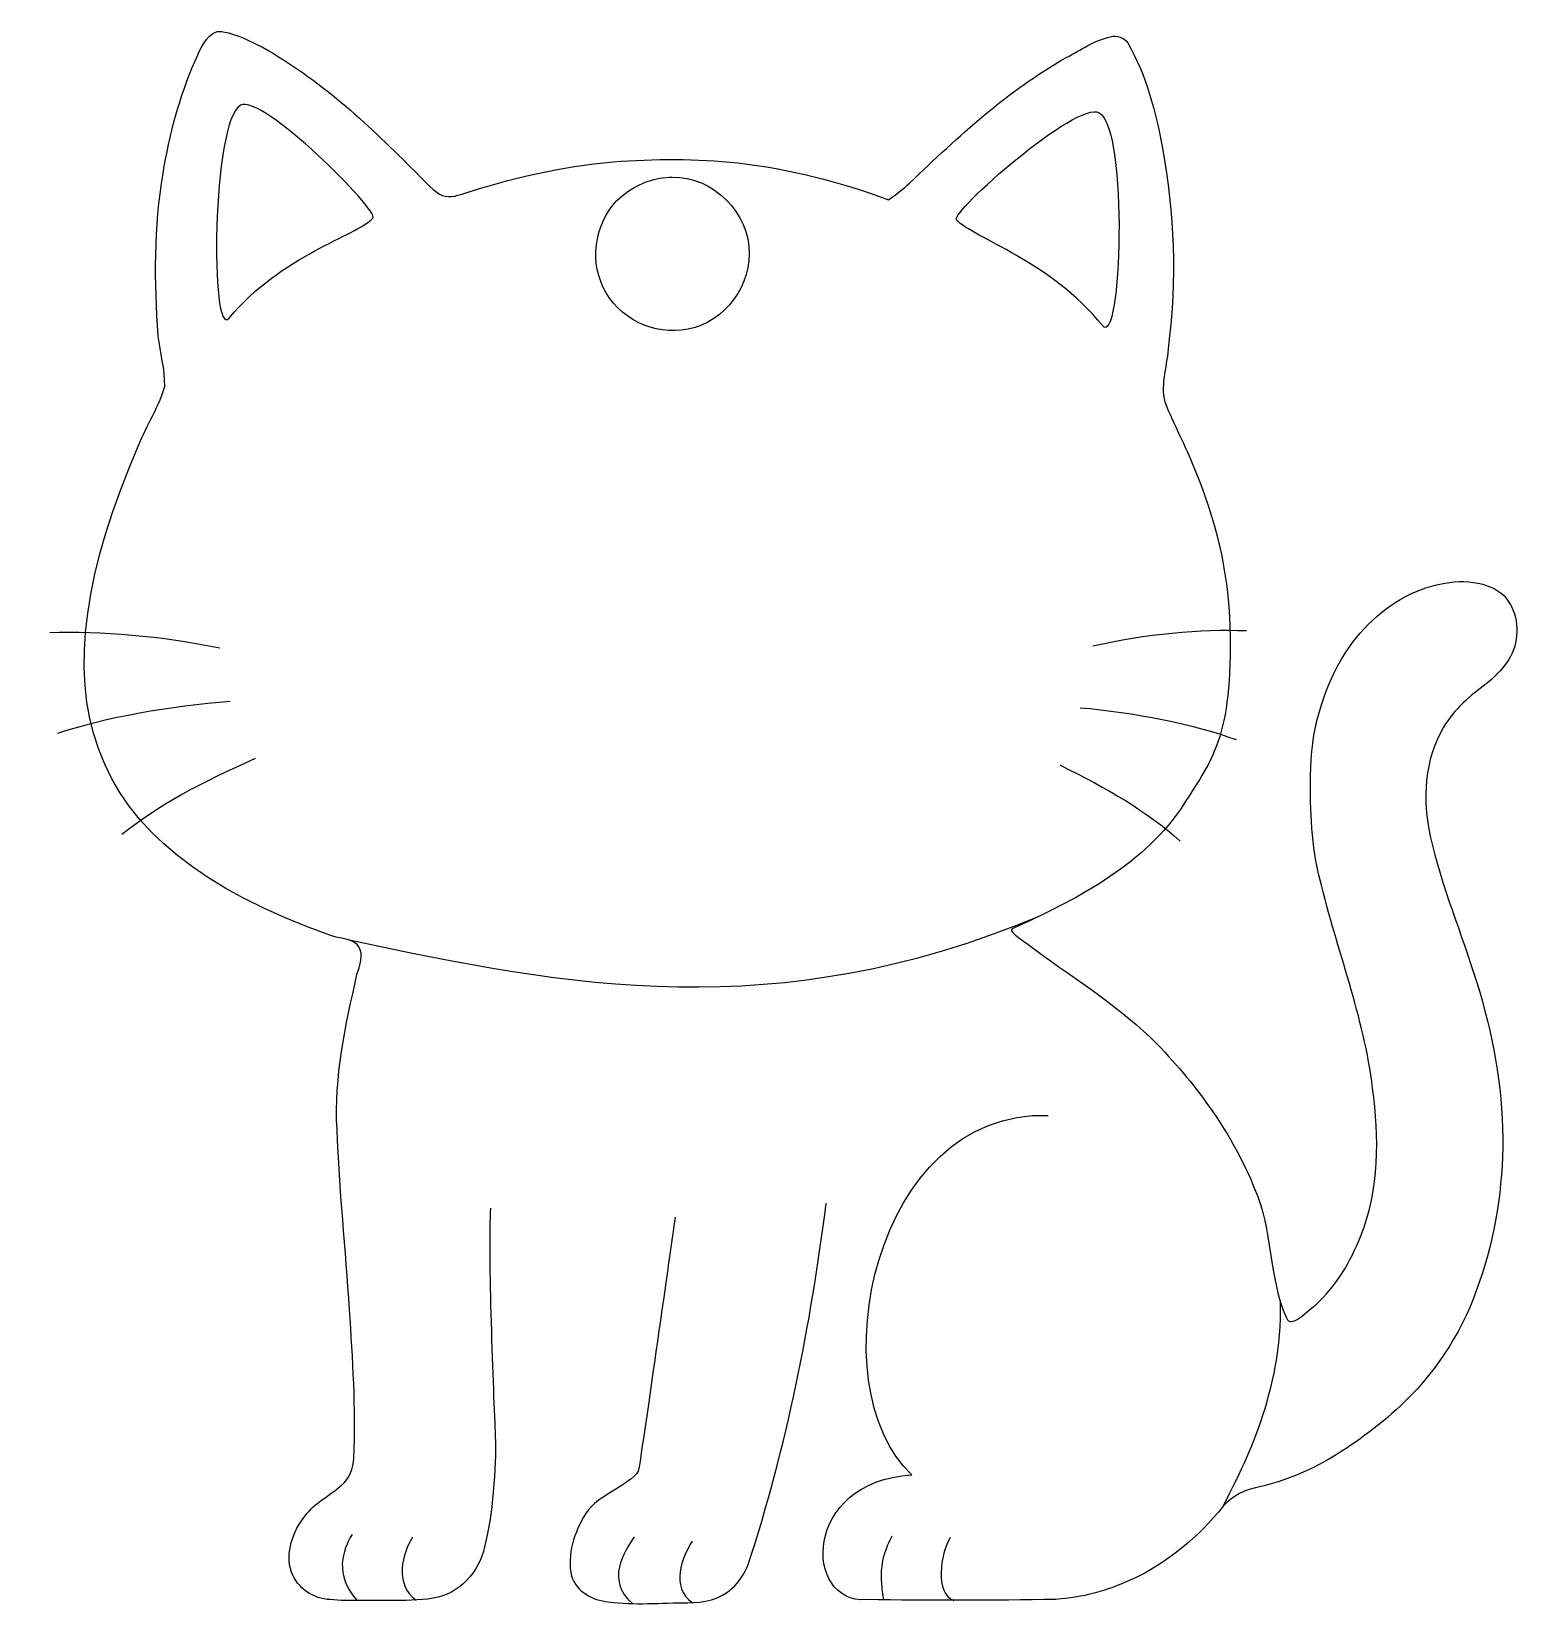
# Model space of a CAD drawing. Header units: millimetres. Extents: x -296 to 1, y -245 to 310.
# Drawn here: x -295.8 to -75.1, y 76.2 to 309.7 of the extents above; entities that cross this region are included whole.
import ezdxf

# ---------------------------------------------------------------- set-up
doc = ezdxf.new("R2010")
doc.units = ezdxf.units.MM
doc.layers.add('Layer_1', color=7, linetype='CONTINUOUS')

msp = doc.modelspace()

# ---------------------------------------------------------------- linework, layer by layer
at = {"layer": 'Layer_1', "color": 2}
for points in [[(-268.26562, 309.690922)], [(-200.74219, 288.081547)], [(-266.48871, 267.194182)], [(-136.87254, 266.063958)]]:
    msp.add_lwpolyline(points, close=True, dxfattribs=at)
msp.add_lwpolyline([(-146.36056, 178.41555), (-146.40536, 178.39405)], dxfattribs=at)
for points in [[(-271.55332, 305.368389), (-270.7752, 306.979751), (-270.12628, 309.044834), (-268.26562, 309.690922)], [(-268.26558, 309.690887), (-267.96554, 309.708727), (-267.66805, 309.698687), (-267.3691, 309.669397)], [(-267.3691, 309.669397), (-265.26745, 309.300981), (-263.35066, 308.263197), (-261.4609, 307.313929)], [(-142.23076, 305.854209), (-140.08407, 306.934749), (-138.077, 308.432264), (-135.67965, 308.909632)], [(-135.67965, 308.909632), (-134.72707, 309.200522), (-133.67154, 308.852722), (-133.12301, 308.005335)], [(-261.4609, 307.313929), (-253.1736, 302.684779), (-246.12658, 296.195551), (-239.47237, 289.500662)], [(-133.12301, 308.005335), (-130.33257, 303.228984), (-128.97936, 297.780552), (-127.94791, 292.39055)], [(-276.31055, 288.622563), (-275.3574, 294.390829), (-273.87544, 300.024443), (-271.55332, 305.368389)], [(-165.45113, 287.243616), (-158.30498, 294.137799), (-150.87958, 300.942269), (-142.23076, 305.854209)], [(-245.14845, 282.008907), (-244.15346, 283.048602), (-261.62967, 300.54243), (-264.81323, 298.763658)], [(-158.53752, 281.749064), (-159.53362, 282.828733), (-140.60083, 299.558145), (-137.35149, 297.648776)], [(-264.81323, 298.763658), (-269.08809, 296.375129), (-269.34043, 263.759205), (-266.48871, 267.194182)], [(-137.35149, 297.648776), (-132.98831, 295.084884), (-134.03591, 262.515207), (-136.87254, 266.063958)], [(-127.94791, 292.39055), (-126.18042, 282.731237), (-125.84896, 272.852289), (-127.04834, 263.117071)], [(-232.07915, 285.546129), (-224.71521, 287.953508), (-217.18734, 289.693366), (-209.47652, 290.380335)], [(-209.47652, 290.380335), (-203.42519, 290.823481), (-197.10438, 290.858487), (-190.9979, 290.204723)], [(-190.9979, 290.204723), (-183.37925, 289.327973), (-175.81659, 287.420266), (-168.6191, 284.724085)], [(-277.01172, 264.517094), (-277.63889, 272.535987), (-277.60593, 280.670667), (-276.31055, 288.622563)], [(-239.47237, 289.500662), (-238.17349, 288.322268), (-237.10735, 286.891594), (-235.68764, 285.850967)], [(-207.51892, 285.806627), (-205.5791, 287.259631), (-203.16671, 288.074669), (-200.74219, 288.081547)], [(-200.74219, 288.081547), (-194.70517, 288.252325), (-189.15652, 282.769101), (-189.32617, 276.717484)], [(-235.68764, 285.850967), (-234.66442, 285.00675), (-233.25176, 285.119635), (-232.07915, 285.546129)], [(-211.3356, 272.624508), (-213.11751, 277.212696), (-211.59414, 282.948739), (-207.51892, 285.806627)], [(-168.6191, 284.724085), (-167.52877, 285.519645), (-166.4532, 286.337881), (-165.45113, 287.243616)], [(-266.48871, 267.194182), (-258.77489, 276.485684), (-247.64241, 279.402903), (-245.14845, 282.008907)], [(-136.87254, 266.063958), (-144.54553, 275.663214), (-156.04076, 279.042866), (-158.53752, 281.749064)], [(-189.32617, 276.717484), (-189.26757, 271.172012), (-193.79359, 265.895101), (-199.375, 265.403813)], [(-199.375, 265.403813), (-204.36253, 264.801108), (-209.65136, 267.827944), (-211.3356, 272.624508)], [(-276.05469, 257.081547), (-275.99489, 259.606589), (-276.74864, 262.090699), (-277.01172, 264.517094)], [(-127.04834, 263.117071), (-127.20418, 260.326919), (-128.31642, 257.535656), (-127.60858, 254.7414)], [(-279.85707, 248.515019), (-278.97641, 250.75812), (-276.58611, 254.706803), (-276.05469, 257.081547)], [(-127.60858, 254.7414), (-126.2937, 251.404114), (-124.54693, 248.246505), (-123.24373, 244.900417)], [(-251.55655, 175.61597), (-289.31965, 188.96162), (-295.83597, 211.481548), (-279.85707, 248.515019)], [(-123.24373, 244.900417), (-120.12017, 237.495062), (-118.13156, 229.39296), (-117.94585, 221.418681)], [(-100.73274, 217.60805), (-98.196865, 221.506815), (-94.550518, 224.85409), (-90.174927, 226.659045)], [(-90.174927, 226.659045), (-86.701944, 228.052944), (-82.610725, 228.784735), (-79.075364, 227.195954)], [(-79.075364, 227.195954), (-76.345999, 226.085599), (-75.106331, 222.892071), (-75.388672, 220.108831)], [(-267.89504, 218.202012), (-276.49498, 220.009548), (-285.65985, 220.731531), (-293.10531, 220.480188)], [(-138.28556, 218.537889), (-130.51377, 220.349539), (-122.23145, 221.073166), (-115.50297, 220.821251)], [(-117.94585, 221.418681), (-117.55859, 204.789759), (-120.53084, 201.749811), (-125.35295, 194.20887)], [(-75.388672, 220.108831), (-75.559399, 217.116549), (-77.650322, 214.705749), (-79.895788, 212.92875)], [(-105.97266, 199.300237), (-105.99386, 205.685646), (-104.21005, 212.18637), (-100.73274, 217.60805)], [(-79.895788, 212.92875), (-82.331859, 211.148052), (-84.679677, 209.125778), (-86.222656, 206.491643)], [(-266.33162, 210.297503), (-275.13068, 209.626114), (-284.95887, 207.882769), (-291.95562, 205.573772)], [(-140.17657, 209.378016), (-132.22484, 208.705099), (-123.34308, 206.957785), (-117.0201, 204.643532)], [(-86.222656, 206.491643), (-89.129488, 201.67339), (-89.37361, 195.70702), (-88.226728, 190.31711)], [(-262.62331, 201.819421), (-270.55368, 198.317231), (-276.83977, 194.99684), (-282.43196, 190.55766)], [(-143.20902, 200.880641), (-136.04232, 197.370477), (-130.36157, 194.04253), (-125.30789, 189.59324)], [(-104.54228, 183.80486), (-105.87576, 188.85391), (-106.04686, 194.10665), (-105.97266, 199.300237)], [(-125.35295, 194.20887), (-131.34298, 185.65867), (-140.9472, 180.82621), (-150.27148, 176.56196)], [(-88.226728, 190.31711), (-86.535701, 182.8899), (-83.535625, 175.85267), (-81.30043, 168.58586)], [(-96.764513, 152.90659), (-98.031865, 163.5076), (-102.10061, 173.46796), (-104.54228, 183.80486)], [(-248.69263, 174.92268), (-215.92688, 167.92649), (-185.38033, 162.19125), (-146.36056, 178.41555)], [(-247.5275, 169.77494), (-245.4226, 175.44697), (-249.07838, 174.74017), (-251.55655, 175.61597)], [(-150.27148, 176.56196), (-151.09545, 176.18514), (-147.94044, 174.43649), (-146.76212, 173.38695)], [(-146.76212, 173.38695), (-140.62765, 168.90455), (-134.07566, 164.87576), (-128.71272, 159.4278)], [(-250.48011, 146.78804), (-250.93459, 154.57276), (-249.21195, 162.24305), (-247.5275, 169.77494)], [(-81.30043, 168.58586), (-78.969701, 161.11918), (-77.518351, 153.31333), (-77.436491, 145.50487)], [(-128.71272, 159.4278), (-122.68704, 153.18828), (-117.5596, 146.06743), (-114.27636, 138.0082)], [(-98.51111, 131.01272), (-95.751779, 137.94481), (-95.781618, 145.61645), (-96.764513, 152.90659)], [(-165.14533, 95.55331), (-179.25704, 108.68925), (-170.77489, 149.85669), (-144.91238, 148.88166)], [(-248.63654, 120.09138), (-249.19099, 128.99863), (-250.14626, 137.88393), (-250.48011, 146.78804)], [(-77.436491, 145.50487), (-77.410341, 138.25731), (-78.560648, 130.9824), (-80.946739, 124.08256)], [(-114.27636, 138.0082), (-111.5625, 131.92743), (-112.25886, 124.82217), (-109.5629, 118.83746)], [(-189.43596, 82.27713), (-183.71602, 99.7391), (-180.18258, 117.68104), (-177.8649, 135.88985)], [(-227.68556, 135.12905), (-228.149, 128.9216), (-227.25286, 107.34419), (-226.99307, 101.31705)], [(-200.29552, 133.81228), (-200.82409, 130.08761), (-204.96792, 100.84605), (-205.67703, 96.51793)], [(-105.25882, 120.7456), (-102.19941, 123.5337), (-100.01581, 127.18191), (-98.51111, 131.01272)], [(-80.946739, 124.08256), (-83.16474, 117.41906), (-86.960329, 111.28496), (-92.01126, 106.39787)], [(-247.97736, 98.05606), (-247.68631, 105.40509), (-248.12736, 112.76123), (-248.63654, 120.09138)], [(-118.94922, 90.92572), (-115.73015, 97.14749), (-110.14492, 108.02916), (-110.42931, 121.1596)], [(-109.5629, 118.83746), (-108.83808, 117.22847), (-106.70965, 119.6899), (-105.25882, 120.7456)], [(-92.01126, 106.39787), (-95.351806, 103.22026), (-98.932942, 100.44307), (-102.90009, 98.1061)], [(-226.99307, 101.31705), (-226.79715, 96.77166), (-227.42791, 89.3061), (-228.58217, 84.86835)], [(-102.90009, 98.1061), (-106.2373, 96.15007), (-109.80875, 94.61568), (-113.56464, 93.76679)], [(-249.81122, 94.03114), (-248.60387, 95.00684), (-248.03226, 96.53704), (-247.97736, 98.05606)], [(-205.67703, 96.51793), (-206.02876, 94.37113), (-211.81367, 92.74344), (-213.60699, 89.77243)], [(-255.19053, 89.50057), (-253.79339, 91.45057), (-251.53998, 92.4417), (-249.81122, 94.03114)], [(-171.89062, 77.0405), (-181.32035, 76.40601), (-181.45646, 94.63523), (-165.14533, 95.55331)], [(-113.56464, 93.76679), (-115.59828, 93.3949), (-117.57613, 92.48371), (-118.94922, 90.89985)], [(-257.24132, 81.11208), (-258.22405, 84.01268), (-257.03021, 87.20591), (-255.19053, 89.50057)], [(-213.60699, 89.77243), (-215.23405, 87.07685), (-216.39591, 83.66663), (-215.67014, 80.55481)], [(-118.94922, 90.89985), (-122.62072, 86.29329), (-127.32617, 82.3942), (-132.66525, 79.96894)], [(-248.24041, 86.72639), (-249.67614, 84.38244), (-250.92098, 80.77797), (-247.51601, 76.89433)], [(-168.14997, 86.48305), (-169.40122, 83.80947), (-170.2373, 81.73583), (-169.3577, 77.0104)], [(-239.28163, 86.31418), (-240.71765, 83.94713), (-242.08839, 79.31539), (-238.72997, 76.98749)], [(-228.58217, 84.86835), (-229.39226, 81.18402), (-232.36884, 77.83005), (-236.19458, 77.2535)], [(-206.39166, 86.37637), (-207.82739, 84.03242), (-210.68389, 80.02975), (-206.63959, 76.45475)], [(-197.78561, 85.72165), (-199.22163, 83.3546), (-201.07553, 78.9137), (-197.71711, 76.5858)], [(-159.47236, 86.24048), (-160.90838, 83.87343), (-161.81146, 77.93224), (-158.9207, 76.91379)], [(-191.84041, 78.73961), (-190.72587, 79.66431), (-190.03015, 80.96477), (-189.43596, 82.25126)], [(-251.47852, 77.04054), (-253.96173, 77.12724), (-256.37765, 78.74098), (-257.24132, 81.11208)], [(-215.67014, 80.55481), (-214.95785, 78.23288), (-212.53676, 76.89024), (-210.22373, 76.72815)], [(-132.66525, 79.96894), (-136.2169, 78.33595), (-139.88484, 77.33325), (-143.76953, 77.0854)], [(-236.19458, 77.2535), (-238.3211, 76.88888), (-240.51205, 76.94408), (-242.77737, 76.91238)], [(-198.42744, 76.56251), (-196.08563, 76.59381), (-193.58819, 77.05481), (-191.84041, 78.73961)], [(-143.76953, 77.0854), (-153.14115, 76.88745), (-162.51767, 76.92099), (-171.89062, 77.0405)], [(-242.77737, 76.91238), (-245.66792, 77.00428), (-248.64219, 76.73945), (-251.47852, 77.04054)], [(-210.22373, 76.72815), (-206.31357, 76.17159), (-202.35808, 76.61053), (-198.42744, 76.56251)]]:
    msp.add_open_spline(points, degree=3, dxfattribs=at)

doc.saveas('drawing.dxf')
